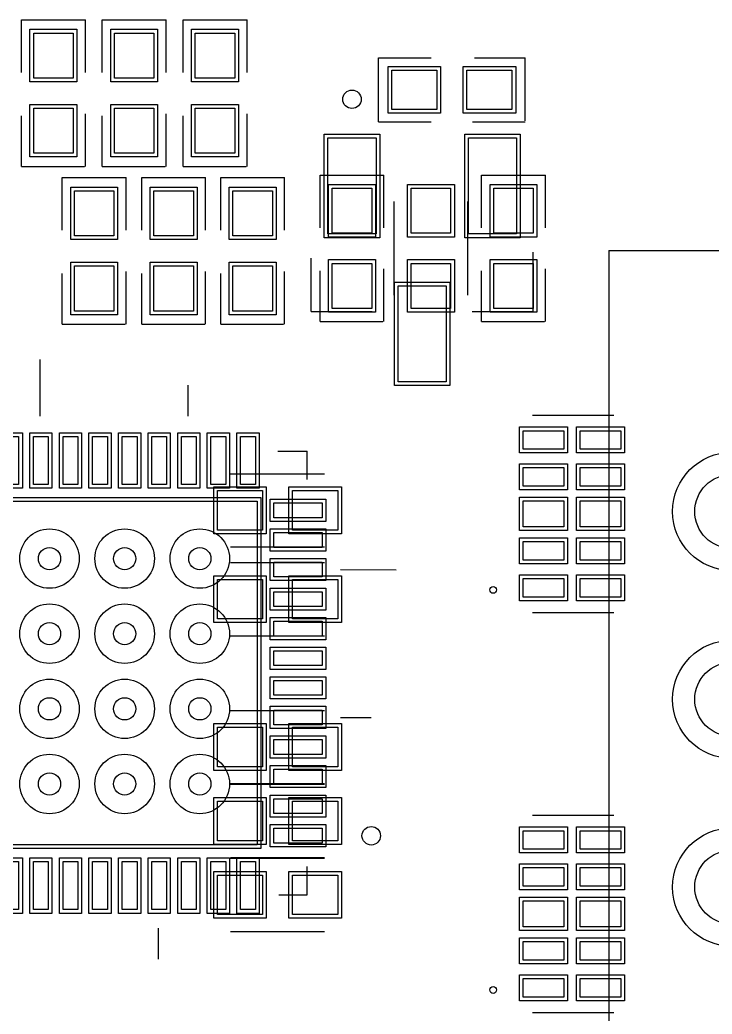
# Model space of a CAD drawing. Header units: inches. Extents: x -5 to 125, y -8 to 83.
# Drawn here: x 94.82 to 104.17, y 7.19 to 20.63 of the extents above; entities that cross this region are included whole.
import ezdxf

# ---------------------------------------------------------------- set-up
doc = ezdxf.new("R2010")
doc.units = ezdxf.units.IN
for name, color, linetype in [('Bottom Overlay', 54, 'Continuous'), ('Bottom Paste', 16, 'Continuous'), ('Bottom Solder', 6, 'Continuous'), ('Top Overlay', 2, 'Continuous'), ('Top Paste', 8, 'Continuous'), ('Top Solder', 216, 'Continuous')]:
    doc.layers.add(name, color=color, linetype=linetype)

# ---------------------------------------------------------------- blocks, each defined once
blk = doc.blocks.new('USON_10_B_91')
at = {"layer": 'Bottom Overlay'}
for p, q in [((-1.333, 0.533), (-1.333, -0.567)), ((1.333, 0.533), (1.333, -0.567))]:
    blk.add_line(p, q, dxfattribs=at)
blk.add_circle((-1.029, 1.067), 0.0458, dxfattribs=at)
at = {"layer": 'Bottom Paste'}
for p, q in [((-1.125, 0.11), (-1.125, 0.66)), ((-1.125, 0.66), (-0.875, 0.66)), ((-0.875, 0.66), (-0.875, 0.11)), ((-0.625, 0.11), (-0.625, 0.66)), ((-0.625, 0.66), (-0.375, 0.66)), ((-0.375, 0.66), (-0.375, 0.11)), ((-0.175, 0.11), (-0.175, 0.66)), ((-0.175, 0.66), (0.175, 0.66)), ((0.175, 0.66), (0.175, 0.11)), ((0.375, 0.11), (0.375, 0.66)), ((0.375, 0.66), (0.625, 0.66)), ((0.625, 0.66), (0.625, 0.11)), ((0.875, 0.11), (0.875, 0.66)), ((0.875, 0.66), (1.125, 0.66)), ((1.125, 0.66), (1.125, 0.11)), ((-0.875, 0.11), (-1.125, 0.11)), ((-0.375, 0.11), (-0.625, 0.11)), ((0.175, 0.11), (-0.175, 0.11)), ((0.625, 0.11), (0.375, 0.11)), ((1.125, 0.11), (0.875, 0.11)), ((-1.125, -0.66), (-1.125, -0.11)), ((-1.125, -0.11), (-0.875, -0.11)), ((-0.875, -0.11), (-0.875, -0.66)), ((-0.625, -0.66), (-0.625, -0.11)), ((-0.625, -0.11), (-0.375, -0.11)), ((-0.375, -0.11), (-0.375, -0.66)), ((-0.175, -0.66), (-0.175, -0.11)), ((-0.175, -0.11), (0.175, -0.11)), ((0.175, -0.11), (0.175, -0.66)), ((0.375, -0.66), (0.375, -0.11)), ((0.375, -0.11), (0.625, -0.11)), ((0.625, -0.11), (0.625, -0.66)), ((0.875, -0.66), (0.875, -0.11)), ((0.875, -0.11), (1.125, -0.11)), ((1.125, -0.11), (1.125, -0.66)), ((-0.875, -0.66), (-1.125, -0.66)), ((-0.375, -0.66), (-0.625, -0.66)), ((0.175, -0.66), (-0.175, -0.66)), ((0.625, -0.66), (0.375, -0.66)), ((1.125, -0.66), (0.875, -0.66))]:
    blk.add_line(p, q, dxfattribs=at)
at = {"layer": 'Bottom Solder'}
for p, q in [((-1.175, 0.06), (-1.175, 0.71)), ((-1.175, 0.71), (-0.825, 0.71)), ((-0.825, 0.71), (-0.825, 0.06)), ((-0.675, 0.06), (-0.675, 0.71)), ((-0.675, 0.71), (-0.325, 0.71)), ((-0.325, 0.71), (-0.325, 0.06)), ((-0.225, 0.06), (-0.225, 0.71)), ((-0.225, 0.71), (0.225, 0.71)), ((0.225, 0.71), (0.225, 0.06)), ((0.325, 0.06), (0.325, 0.71)), ((0.325, 0.71), (0.675, 0.71)), ((0.675, 0.71), (0.675, 0.06)), ((0.825, 0.06), (0.825, 0.71)), ((0.825, 0.71), (1.175, 0.71)), ((1.175, 0.71), (1.175, 0.06)), ((-0.825, 0.06), (-1.175, 0.06)), ((-0.325, 0.06), (-0.675, 0.06)), ((0.225, 0.06), (-0.225, 0.06)), ((0.675, 0.06), (0.325, 0.06)), ((1.175, 0.06), (0.825, 0.06)), ((-1.175, -0.71), (-1.175, -0.06)), ((-1.175, -0.06), (-0.825, -0.06)), ((-0.825, -0.06), (-0.825, -0.71)), ((-0.675, -0.71), (-0.675, -0.06)), ((-0.675, -0.06), (-0.325, -0.06)), ((-0.325, -0.06), (-0.325, -0.71)), ((-0.225, -0.71), (-0.225, -0.06)), ((-0.225, -0.06), (0.225, -0.06)), ((0.225, -0.06), (0.225, -0.71)), ((0.325, -0.71), (0.325, -0.06)), ((0.325, -0.06), (0.675, -0.06)), ((0.675, -0.06), (0.675, -0.71)), ((0.825, -0.71), (0.825, -0.06)), ((0.825, -0.06), (1.175, -0.06)), ((1.175, -0.06), (1.175, -0.71)), ((-0.825, -0.71), (-1.175, -0.71)), ((-0.325, -0.71), (-0.675, -0.71)), ((0.225, -0.71), (-0.225, -0.71)), ((0.675, -0.71), (0.325, -0.71)), ((1.175, -0.71), (0.825, -0.71))]:
    blk.add_line(p, q, dxfattribs=at)
blk = doc.blocks.new('USON_10_B_92')
at = {"layer": 'Bottom Overlay'}
for p, q in [((-1.333, 0.533), (-1.333, -0.567)), ((1.333, 0.533), (1.333, -0.567))]:
    blk.add_line(p, q, dxfattribs=at)
blk.add_circle((-1.029, 1.067), 0.0458, dxfattribs=at)
at = {"layer": 'Bottom Paste'}
for p, q in [((-1.125, 0.11), (-1.125, 0.66)), ((-1.125, 0.66), (-0.875, 0.66)), ((-0.875, 0.66), (-0.875, 0.11)), ((-0.625, 0.11), (-0.625, 0.66)), ((-0.625, 0.66), (-0.375, 0.66)), ((-0.375, 0.66), (-0.375, 0.11)), ((-0.175, 0.11), (-0.175, 0.66)), ((-0.175, 0.66), (0.175, 0.66)), ((0.175, 0.66), (0.175, 0.11)), ((0.375, 0.11), (0.375, 0.66)), ((0.375, 0.66), (0.625, 0.66)), ((0.625, 0.66), (0.625, 0.11)), ((0.875, 0.11), (0.875, 0.66)), ((0.875, 0.66), (1.125, 0.66)), ((1.125, 0.66), (1.125, 0.11)), ((-0.875, 0.11), (-1.125, 0.11)), ((-0.375, 0.11), (-0.625, 0.11)), ((0.175, 0.11), (-0.175, 0.11)), ((0.625, 0.11), (0.375, 0.11)), ((1.125, 0.11), (0.875, 0.11)), ((-1.125, -0.66), (-1.125, -0.11)), ((-1.125, -0.11), (-0.875, -0.11)), ((-0.875, -0.11), (-0.875, -0.66)), ((-0.625, -0.66), (-0.625, -0.11)), ((-0.625, -0.11), (-0.375, -0.11)), ((-0.375, -0.11), (-0.375, -0.66)), ((-0.175, -0.66), (-0.175, -0.11)), ((-0.175, -0.11), (0.175, -0.11)), ((0.175, -0.11), (0.175, -0.66)), ((0.375, -0.66), (0.375, -0.11)), ((0.375, -0.11), (0.625, -0.11)), ((0.625, -0.11), (0.625, -0.66)), ((0.875, -0.66), (0.875, -0.11)), ((0.875, -0.11), (1.125, -0.11)), ((1.125, -0.11), (1.125, -0.66)), ((-0.875, -0.66), (-1.125, -0.66)), ((-0.375, -0.66), (-0.625, -0.66)), ((0.175, -0.66), (-0.175, -0.66)), ((0.625, -0.66), (0.375, -0.66)), ((1.125, -0.66), (0.875, -0.66))]:
    blk.add_line(p, q, dxfattribs=at)
at = {"layer": 'Bottom Solder'}
for p, q in [((-1.175, 0.06), (-1.175, 0.71)), ((-1.175, 0.71), (-0.825, 0.71)), ((-0.825, 0.71), (-0.825, 0.06)), ((-0.675, 0.06), (-0.675, 0.71)), ((-0.675, 0.71), (-0.325, 0.71)), ((-0.325, 0.71), (-0.325, 0.06)), ((-0.225, 0.06), (-0.225, 0.71)), ((-0.225, 0.71), (0.225, 0.71)), ((0.225, 0.71), (0.225, 0.06)), ((0.325, 0.06), (0.325, 0.71)), ((0.325, 0.71), (0.675, 0.71)), ((0.675, 0.71), (0.675, 0.06)), ((0.825, 0.06), (0.825, 0.71)), ((0.825, 0.71), (1.175, 0.71)), ((1.175, 0.71), (1.175, 0.06)), ((-0.825, 0.06), (-1.175, 0.06)), ((-0.325, 0.06), (-0.675, 0.06)), ((0.225, 0.06), (-0.225, 0.06)), ((0.675, 0.06), (0.325, 0.06)), ((1.175, 0.06), (0.825, 0.06)), ((-1.175, -0.71), (-1.175, -0.06)), ((-1.175, -0.06), (-0.825, -0.06)), ((-0.825, -0.06), (-0.825, -0.71)), ((-0.675, -0.71), (-0.675, -0.06)), ((-0.675, -0.06), (-0.325, -0.06)), ((-0.325, -0.06), (-0.325, -0.71)), ((-0.225, -0.71), (-0.225, -0.06)), ((-0.225, -0.06), (0.225, -0.06)), ((0.225, -0.06), (0.225, -0.71)), ((0.325, -0.71), (0.325, -0.06)), ((0.325, -0.06), (0.675, -0.06)), ((0.675, -0.06), (0.675, -0.71)), ((0.825, -0.71), (0.825, -0.06)), ((0.825, -0.06), (1.175, -0.06)), ((1.175, -0.06), (1.175, -0.71)), ((-0.825, -0.71), (-1.175, -0.71)), ((-0.325, -0.71), (-0.675, -0.71)), ((0.225, -0.71), (-0.225, -0.71)), ((0.675, -0.71), (0.325, -0.71)), ((1.175, -0.71), (0.825, -0.71))]:
    blk.add_line(p, q, dxfattribs=at)
blk = doc.blocks.new('QFN48_0_4_6X6_PH1_0_93')
at = {"layer": 'Bottom Solder'}
for centre, radius in [((-1.549, 1.5), 0.402), ((-0.533, 1.5), 0.402), ((0.483, 1.5), 0.402), ((1.499, 1.5), 0.402), ((-1.549, 1.5), 0.15), ((-0.533, 1.5), 0.15), ((0.483, 1.5), 0.15), ((1.499, 1.5), 0.15), ((-1.549, 0.484), 0.402), ((-0.533, 0.484), 0.402), ((0.483, 0.484), 0.402), ((1.499, 0.484), 0.402), ((-1.549, 0.484), 0.15), ((-0.533, 0.484), 0.15), ((0.483, 0.484), 0.15), ((1.499, 0.484), 0.15), ((-1.549, -0.532), 0.402), ((-0.533, -0.532), 0.402), ((0.483, -0.532), 0.402), ((1.499, -0.532), 0.402), ((-1.549, -0.532), 0.15), ((-0.533, -0.532), 0.15), ((0.483, -0.532), 0.15), ((1.499, -0.532), 0.15), ((-1.549, -1.548), 0.402), ((-0.533, -1.548), 0.402), ((0.483, -1.548), 0.402), ((1.499, -1.548), 0.402), ((-1.549, -1.548), 0.15), ((-0.533, -1.548), 0.15), ((0.483, -1.548), 0.15), ((1.499, -1.548), 0.15)]:
    blk.add_circle(centre, radius, dxfattribs=at)
at = {"layer": 'Top Overlay'}
for p, q in [((1.01, 3.451), (1.003, 4.216)), ((-0.99, 3.868), (-0.99, 3.451)), ((-3, 3), (-3, 2.616)), ((-2.616, 3), (-3, 3)), ((3, 3), (2.578, 3)), ((3, 3), (3, 2.565)), ((3.866, 1.801), (3.45, 1.801)), ((-3.45, 0.601), (-3.866, 0.601)), ((4.229, -0.203), (3.45, -0.199)), ((-3.45, -1.399), (-4.204, -1.397)), ((3.866, -2.199), (3.45, -2.199)), ((-3, -2.616), (-3, -3)), ((3, -2.591), (3, -3)), ((-2.603, -3), (-3, -3)), ((3, -3), (2.603, -3)), ((-1.39, -3.475), (-1.39, -3.892)), ((0.61, -3.475), (0.61, -4.242))]:
    blk.add_line(p, q, dxfattribs=at)
blk.add_circle((-3.866, 2.201), 0.125, dxfattribs=at)
at = {"layer": 'Top Paste'}
for p, q in [((-2.3, 3.2), (-2.1, 3.2)), ((-2.3, 2.55), (-2.3, 3.2)), ((-2.1, 3.2), (-2.1, 2.55)), ((-1.9, 3.2), (-1.7, 3.2)), ((-1.9, 2.55), (-1.9, 3.2)), ((-1.7, 3.2), (-1.7, 2.55)), ((-1.5, 3.2), (-1.3, 3.2)), ((-1.5, 2.55), (-1.5, 3.2)), ((-1.3, 3.2), (-1.3, 2.55)), ((-1.1, 3.2), (-0.9, 3.2)), ((-1.1, 2.55), (-1.1, 3.2)), ((-0.9, 3.2), (-0.9, 2.55)), ((-0.7, 3.2), (-0.5, 3.2)), ((-0.7, 2.55), (-0.7, 3.2)), ((-0.5, 3.2), (-0.5, 2.55)), ((-0.3, 3.2), (-0.1, 3.2)), ((-0.3, 2.55), (-0.3, 3.2)), ((-0.1, 3.2), (-0.1, 2.55)), ((0.1, 3.2), (0.3, 3.2)), ((0.1, 2.55), (0.1, 3.2)), ((0.3, 3.2), (0.3, 2.55)), ((0.5, 3.2), (0.7, 3.2)), ((0.5, 2.55), (0.5, 3.2)), ((0.7, 3.2), (0.7, 2.55)), ((0.9, 3.2), (1.1, 3.2)), ((0.9, 2.55), (0.9, 3.2)), ((1.1, 3.2), (1.1, 2.55)), ((1.3, 3.2), (1.5, 3.2)), ((1.3, 2.55), (1.3, 3.2)), ((1.5, 3.2), (1.5, 2.55)), ((1.7, 3.2), (1.9, 3.2)), ((1.7, 2.55), (1.7, 3.2)), ((1.9, 3.2), (1.9, 2.55)), ((2.1, 3.2), (2.3, 3.2)), ((2.1, 2.55), (2.1, 3.2)), ((2.3, 3.2), (2.3, 2.55)), ((-2.1, 2.55), (-2.3, 2.55)), ((-1.7, 2.55), (-1.9, 2.55)), ((-1.3, 2.55), (-1.5, 2.55)), ((-0.9, 2.55), (-1.1, 2.55)), ((-0.5, 2.55), (-0.7, 2.55)), ((-0.1, 2.55), (-0.3, 2.55)), ((0.3, 2.55), (0.1, 2.55)), ((0.7, 2.55), (0.5, 2.55)), ((1.1, 2.55), (0.9, 2.55)), ((1.5, 2.55), (1.3, 2.55)), ((1.9, 2.55), (1.7, 2.55)), ((2.3, 2.55), (2.1, 2.55)), ((-3.201, 2.1), (-3.201, 2.3)), ((-3.201, 2.3), (-2.551, 2.3)), ((-2.551, 2.3), (-2.551, 2.1)), ((-2.325, 2.325), (2.325, 2.325)), ((-2.325, -2.325), (-2.325, 2.325)), ((2.325, 2.325), (2.325, -2.325)), ((2.551, 2.1), (2.551, 2.3)), ((2.551, 2.3), (3.201, 2.3)), ((3.201, 2.3), (3.201, 2.1)), ((-2.551, 2.1), (-3.201, 2.1)), ((3.201, 2.1), (2.551, 2.1)), ((-3.201, 1.7), (-3.201, 1.9)), ((-3.201, 1.9), (-2.551, 1.9)), ((-2.551, 1.9), (-2.551, 1.7)), ((2.551, 1.7), (2.551, 1.9)), ((2.551, 1.9), (3.201, 1.9)), ((3.201, 1.9), (3.201, 1.7)), ((-2.551, 1.7), (-3.201, 1.7)), ((3.201, 1.7), (2.551, 1.7)), ((-3.201, 1.3), (-3.201, 1.5)), ((-3.201, 1.5), (-2.551, 1.5)), ((-2.551, 1.5), (-2.551, 1.3)), ((2.551, 1.3), (2.551, 1.5)), ((2.551, 1.5), (3.201, 1.5)), ((3.201, 1.5), (3.201, 1.3)), ((-2.551, 1.3), (-3.201, 1.3)), ((3.201, 1.3), (2.551, 1.3)), ((-3.201, 0.9), (-3.201, 1.1)), ((-3.201, 1.1), (-2.551, 1.1)), ((-2.551, 1.1), (-2.551, 0.9)), ((2.551, 0.9), (2.551, 1.1)), ((2.551, 1.1), (3.201, 1.1)), ((3.201, 1.1), (3.201, 0.9)), ((-2.551, 0.9), (-3.201, 0.9)), ((3.201, 0.9), (2.551, 0.9)), ((-3.201, 0.5), (-3.201, 0.7)), ((-3.201, 0.7), (-2.551, 0.7)), ((-2.551, 0.7), (-2.551, 0.5)), ((2.551, 0.5), (2.551, 0.7)), ((2.551, 0.7), (3.201, 0.7)), ((3.201, 0.7), (3.201, 0.5)), ((-2.551, 0.5), (-3.201, 0.5)), ((3.201, 0.5), (2.551, 0.5)), ((-3.201, 0.1), (-3.201, 0.3)), ((-3.201, 0.3), (-2.551, 0.3)), ((-2.551, 0.3), (-2.551, 0.1)), ((2.551, 0.1), (2.551, 0.3)), ((2.551, 0.3), (3.201, 0.3)), ((3.201, 0.3), (3.201, 0.1)), ((-2.551, 0.1), (-3.201, 0.1)), ((3.201, 0.1), (2.551, 0.1)), ((-3.201, -0.3), (-3.201, -0.1)), ((-3.201, -0.1), (-2.551, -0.1)), ((-2.551, -0.1), (-2.551, -0.3)), ((2.551, -0.3), (2.551, -0.1)), ((2.551, -0.1), (3.201, -0.1)), ((3.201, -0.1), (3.201, -0.3)), ((-2.551, -0.3), (-3.201, -0.3)), ((3.201, -0.3), (2.551, -0.3)), ((-3.201, -0.7), (-3.201, -0.5)), ((-3.201, -0.5), (-2.551, -0.5)), ((-2.551, -0.5), (-2.551, -0.7)), ((2.551, -0.7), (2.551, -0.5)), ((2.551, -0.5), (3.201, -0.5)), ((3.201, -0.5), (3.201, -0.7)), ((-2.551, -0.7), (-3.201, -0.7)), ((3.201, -0.7), (2.551, -0.7)), ((-3.201, -1.1), (-3.201, -0.9)), ((-3.201, -0.9), (-2.551, -0.9)), ((-2.551, -0.9), (-2.551, -1.1)), ((2.551, -1.1), (2.551, -0.9)), ((2.551, -0.9), (3.201, -0.9)), ((3.201, -0.9), (3.201, -1.1)), ((-2.551, -1.1), (-3.201, -1.1)), ((3.201, -1.1), (2.551, -1.1)), ((-3.201, -1.5), (-3.201, -1.3)), ((-3.201, -1.3), (-2.551, -1.3)), ((-2.551, -1.3), (-2.551, -1.5)), ((2.551, -1.5), (2.551, -1.3)), ((2.551, -1.3), (3.201, -1.3)), ((3.201, -1.3), (3.201, -1.5)), ((-2.551, -1.5), (-3.201, -1.5)), ((3.201, -1.5), (2.551, -1.5)), ((-3.201, -1.9), (-3.201, -1.7)), ((-3.201, -1.7), (-2.551, -1.7)), ((-2.551, -1.7), (-2.551, -1.9)), ((2.551, -1.9), (2.551, -1.7)), ((2.551, -1.7), (3.201, -1.7)), ((3.201, -1.7), (3.201, -1.9)), ((-2.551, -1.9), (-3.201, -1.9)), ((3.201, -1.9), (2.551, -1.9)), ((-3.201, -2.3), (-3.201, -2.1)), ((-3.201, -2.1), (-2.551, -2.1)), ((-2.551, -2.1), (-2.551, -2.3)), ((2.551, -2.3), (2.551, -2.1)), ((2.551, -2.1), (3.201, -2.1)), ((3.201, -2.1), (3.201, -2.3)), ((-2.551, -2.3), (-3.201, -2.3)), ((2.325, -2.325), (-2.325, -2.325)), ((3.201, -2.3), (2.551, -2.3)), ((-2.3, -2.55), (-2.1, -2.55)), ((-2.3, -3.2), (-2.3, -2.55)), ((-2.1, -2.55), (-2.1, -3.2)), ((-1.9, -2.55), (-1.7, -2.55)), ((-1.9, -3.2), (-1.9, -2.55)), ((-1.7, -2.55), (-1.7, -3.2)), ((-1.5, -2.55), (-1.3, -2.55)), ((-1.5, -3.2), (-1.5, -2.55)), ((-1.3, -2.55), (-1.3, -3.2)), ((-1.1, -2.55), (-0.9, -2.55)), ((-1.1, -3.2), (-1.1, -2.55)), ((-0.9, -2.55), (-0.9, -3.2)), ((-0.7, -2.55), (-0.5, -2.55)), ((-0.7, -3.2), (-0.7, -2.55)), ((-0.5, -2.55), (-0.5, -3.2)), ((-0.3, -2.55), (-0.1, -2.55)), ((-0.3, -3.2), (-0.3, -2.55)), ((-0.1, -2.55), (-0.1, -3.2)), ((0.1, -2.55), (0.3, -2.55)), ((0.1, -3.2), (0.1, -2.55)), ((0.3, -2.55), (0.3, -3.2)), ((0.5, -2.55), (0.7, -2.55)), ((0.5, -3.2), (0.5, -2.55)), ((0.7, -2.55), (0.7, -3.2)), ((0.9, -2.55), (1.1, -2.55)), ((0.9, -3.2), (0.9, -2.55)), ((1.1, -2.55), (1.1, -3.2)), ((1.3, -2.55), (1.5, -2.55)), ((1.3, -3.2), (1.3, -2.55)), ((1.5, -2.55), (1.5, -3.2)), ((1.7, -2.55), (1.9, -2.55)), ((1.7, -3.2), (1.7, -2.55)), ((1.9, -2.55), (1.9, -3.2)), ((2.1, -2.55), (2.3, -2.55)), ((2.1, -3.2), (2.1, -2.55)), ((2.3, -2.55), (2.3, -3.2)), ((-2.1, -3.2), (-2.3, -3.2)), ((-1.7, -3.2), (-1.9, -3.2)), ((-1.3, -3.2), (-1.5, -3.2)), ((-0.9, -3.2), (-1.1, -3.2)), ((-0.5, -3.2), (-0.7, -3.2)), ((-0.1, -3.2), (-0.3, -3.2)), ((0.3, -3.2), (0.1, -3.2)), ((0.7, -3.2), (0.5, -3.2)), ((1.1, -3.2), (0.9, -3.2)), ((1.5, -3.2), (1.3, -3.2)), ((1.9, -3.2), (1.7, -3.2)), ((2.3, -3.2), (2.1, -3.2))]:
    blk.add_line(p, q, dxfattribs=at)
at = {"layer": 'Top Solder'}
for p, q in [((-2.35, 3.25), (-2.05, 3.25)), ((-2.35, 2.5), (-2.35, 3.25)), ((-2.05, 3.25), (-2.05, 2.5)), ((-1.95, 3.25), (-1.65, 3.25)), ((-1.95, 2.5), (-1.95, 3.25)), ((-1.65, 3.25), (-1.65, 2.5)), ((-1.55, 3.25), (-1.25, 3.25)), ((-1.55, 2.5), (-1.55, 3.25)), ((-1.25, 3.25), (-1.25, 2.5)), ((-1.15, 3.25), (-0.85, 3.25)), ((-1.15, 2.5), (-1.15, 3.25)), ((-0.85, 3.25), (-0.85, 2.5)), ((-0.75, 3.25), (-0.45, 3.25)), ((-0.75, 2.5), (-0.75, 3.25)), ((-0.45, 3.25), (-0.45, 2.5)), ((-0.35, 3.25), (-0.05, 3.25)), ((-0.35, 2.5), (-0.35, 3.25)), ((-0.05, 3.25), (-0.05, 2.5)), ((0.05, 3.25), (0.35, 3.25)), ((0.05, 2.5), (0.05, 3.25)), ((0.35, 3.25), (0.35, 2.5)), ((0.45, 3.25), (0.75, 3.25)), ((0.45, 2.5), (0.45, 3.25)), ((0.75, 3.25), (0.75, 2.5)), ((0.85, 3.25), (1.15, 3.25)), ((0.85, 2.5), (0.85, 3.25)), ((1.15, 3.25), (1.15, 2.5)), ((1.25, 3.25), (1.55, 3.25)), ((1.25, 2.5), (1.25, 3.25)), ((1.55, 3.25), (1.55, 2.5)), ((1.65, 3.25), (1.95, 3.25)), ((1.65, 2.5), (1.65, 3.25)), ((1.95, 3.25), (1.95, 2.5)), ((2.05, 3.25), (2.35, 3.25)), ((2.05, 2.5), (2.05, 3.25)), ((2.35, 3.25), (2.35, 2.5)), ((-2.05, 2.5), (-2.35, 2.5)), ((-1.65, 2.5), (-1.95, 2.5)), ((-1.25, 2.5), (-1.55, 2.5)), ((-0.85, 2.5), (-1.15, 2.5)), ((-0.45, 2.5), (-0.75, 2.5)), ((-0.05, 2.5), (-0.35, 2.5)), ((0.35, 2.5), (0.05, 2.5)), ((0.75, 2.5), (0.45, 2.5)), ((1.15, 2.5), (0.85, 2.5)), ((1.55, 2.5), (1.25, 2.5)), ((1.95, 2.5), (1.65, 2.5)), ((2.35, 2.5), (2.05, 2.5)), ((-3.251, 2.05), (-3.251, 2.35)), ((-3.251, 2.35), (-2.501, 2.35)), ((-2.501, 2.35), (-2.501, 2.05)), ((-2.375, 2.375), (2.375, 2.375)), ((-2.375, -2.375), (-2.375, 2.375)), ((2.375, 2.375), (2.375, -2.375)), ((2.501, 2.05), (2.501, 2.35)), ((2.501, 2.35), (3.251, 2.35)), ((3.251, 2.35), (3.251, 2.05)), ((-2.501, 2.05), (-3.251, 2.05)), ((3.251, 2.05), (2.501, 2.05)), ((-3.251, 1.65), (-3.251, 1.95)), ((-3.251, 1.95), (-2.501, 1.95)), ((-2.501, 1.95), (-2.501, 1.65)), ((2.501, 1.65), (2.501, 1.95)), ((2.501, 1.95), (3.251, 1.95)), ((3.251, 1.95), (3.251, 1.65)), ((-2.501, 1.65), (-3.251, 1.65)), ((3.251, 1.65), (2.501, 1.65)), ((-3.251, 1.25), (-3.251, 1.55)), ((-3.251, 1.55), (-2.501, 1.55)), ((-2.501, 1.55), (-2.501, 1.25)), ((2.501, 1.25), (2.501, 1.55)), ((2.501, 1.55), (3.251, 1.55)), ((3.251, 1.55), (3.251, 1.25)), ((-2.501, 1.25), (-3.251, 1.25)), ((3.251, 1.25), (2.501, 1.25)), ((-3.251, 0.85), (-3.251, 1.15)), ((-3.251, 1.15), (-2.501, 1.15)), ((-2.501, 1.15), (-2.501, 0.85)), ((2.501, 0.85), (2.501, 1.15)), ((2.501, 1.15), (3.251, 1.15)), ((3.251, 1.15), (3.251, 0.85)), ((-2.501, 0.85), (-3.251, 0.85)), ((3.251, 0.85), (2.501, 0.85)), ((-3.251, 0.45), (-3.251, 0.75)), ((-3.251, 0.75), (-2.501, 0.75)), ((-2.501, 0.75), (-2.501, 0.45)), ((2.501, 0.45), (2.501, 0.75)), ((2.501, 0.75), (3.251, 0.75)), ((3.251, 0.75), (3.251, 0.45)), ((-2.501, 0.45), (-3.251, 0.45)), ((3.251, 0.45), (2.501, 0.45)), ((-3.251, 0.05), (-3.251, 0.35)), ((-3.251, 0.35), (-2.501, 0.35)), ((-2.501, 0.35), (-2.501, 0.05)), ((2.501, 0.05), (2.501, 0.35)), ((2.501, 0.35), (3.251, 0.35)), ((3.251, 0.35), (3.251, 0.05)), ((-2.501, 0.05), (-3.251, 0.05)), ((3.251, 0.05), (2.501, 0.05)), ((-3.251, -0.35), (-3.251, -0.05)), ((-3.251, -0.05), (-2.501, -0.05)), ((-2.501, -0.05), (-2.501, -0.35)), ((2.501, -0.35), (2.501, -0.05)), ((2.501, -0.05), (3.251, -0.05)), ((3.251, -0.05), (3.251, -0.35)), ((-2.501, -0.35), (-3.251, -0.35)), ((3.251, -0.35), (2.501, -0.35)), ((-3.251, -0.75), (-3.251, -0.45)), ((-3.251, -0.45), (-2.501, -0.45)), ((-2.501, -0.45), (-2.501, -0.75)), ((2.501, -0.75), (2.501, -0.45)), ((2.501, -0.45), (3.251, -0.45)), ((3.251, -0.45), (3.251, -0.75)), ((-2.501, -0.75), (-3.251, -0.75)), ((3.251, -0.75), (2.501, -0.75)), ((-3.251, -1.15), (-3.251, -0.85)), ((-3.251, -0.85), (-2.501, -0.85)), ((-2.501, -0.85), (-2.501, -1.15)), ((2.501, -1.15), (2.501, -0.85)), ((2.501, -0.85), (3.251, -0.85)), ((3.251, -0.85), (3.251, -1.15)), ((-2.501, -1.15), (-3.251, -1.15)), ((3.251, -1.15), (2.501, -1.15)), ((-3.251, -1.55), (-3.251, -1.25)), ((-3.251, -1.25), (-2.501, -1.25)), ((-2.501, -1.25), (-2.501, -1.55)), ((2.501, -1.55), (2.501, -1.25)), ((2.501, -1.25), (3.251, -1.25)), ((3.251, -1.25), (3.251, -1.55)), ((-2.501, -1.55), (-3.251, -1.55)), ((3.251, -1.55), (2.501, -1.55)), ((-3.251, -1.95), (-3.251, -1.65)), ((-3.251, -1.65), (-2.501, -1.65)), ((-2.501, -1.65), (-2.501, -1.95)), ((2.501, -1.95), (2.501, -1.65)), ((2.501, -1.65), (3.251, -1.65)), ((3.251, -1.65), (3.251, -1.95)), ((-2.501, -1.95), (-3.251, -1.95)), ((3.251, -1.95), (2.501, -1.95)), ((-3.251, -2.35), (-3.251, -2.05)), ((-3.251, -2.05), (-2.501, -2.05)), ((-2.501, -2.05), (-2.501, -2.35)), ((2.501, -2.35), (2.501, -2.05)), ((2.501, -2.05), (3.251, -2.05)), ((3.251, -2.05), (3.251, -2.35)), ((-2.501, -2.35), (-3.251, -2.35)), ((2.375, -2.375), (-2.375, -2.375)), ((3.251, -2.35), (2.501, -2.35)), ((-2.35, -2.5), (-2.05, -2.5)), ((-2.35, -3.25), (-2.35, -2.5)), ((-2.05, -2.5), (-2.05, -3.25)), ((-1.95, -2.5), (-1.65, -2.5)), ((-1.95, -3.25), (-1.95, -2.5)), ((-1.65, -2.5), (-1.65, -3.25)), ((-1.55, -2.5), (-1.25, -2.5)), ((-1.55, -3.25), (-1.55, -2.5)), ((-1.25, -2.5), (-1.25, -3.25)), ((-1.15, -2.5), (-0.85, -2.5)), ((-1.15, -3.25), (-1.15, -2.5)), ((-0.85, -2.5), (-0.85, -3.25)), ((-0.75, -2.5), (-0.45, -2.5)), ((-0.75, -3.25), (-0.75, -2.5)), ((-0.45, -2.5), (-0.45, -3.25)), ((-0.35, -2.5), (-0.05, -2.5)), ((-0.35, -3.25), (-0.35, -2.5)), ((-0.05, -2.5), (-0.05, -3.25)), ((0.05, -2.5), (0.35, -2.5)), ((0.05, -3.25), (0.05, -2.5)), ((0.35, -2.5), (0.35, -3.25)), ((0.45, -2.5), (0.75, -2.5)), ((0.45, -3.25), (0.45, -2.5)), ((0.75, -2.5), (0.75, -3.25)), ((0.85, -2.5), (1.15, -2.5)), ((0.85, -3.25), (0.85, -2.5)), ((1.15, -2.5), (1.15, -3.25)), ((1.25, -2.5), (1.55, -2.5)), ((1.25, -3.25), (1.25, -2.5)), ((1.55, -2.5), (1.55, -3.25)), ((1.65, -2.5), (1.95, -2.5)), ((1.65, -3.25), (1.65, -2.5)), ((1.95, -2.5), (1.95, -3.25)), ((2.05, -2.5), (2.35, -2.5)), ((2.05, -3.25), (2.05, -2.5)), ((2.35, -2.5), (2.35, -3.25)), ((-2.05, -3.25), (-2.35, -3.25)), ((-1.65, -3.25), (-1.95, -3.25)), ((-1.25, -3.25), (-1.55, -3.25)), ((-0.85, -3.25), (-1.15, -3.25)), ((-0.45, -3.25), (-0.75, -3.25)), ((-0.05, -3.25), (-0.35, -3.25)), ((0.35, -3.25), (0.05, -3.25)), ((0.75, -3.25), (0.45, -3.25)), ((1.15, -3.25), (0.85, -3.25)), ((1.55, -3.25), (1.25, -3.25)), ((1.95, -3.25), (1.65, -3.25)), ((2.35, -3.25), (2.05, -3.25))]:
    blk.add_line(p, q, dxfattribs=at)
for centre, radius in [((-1.549, 1.5), 0.402), ((-0.533, 1.5), 0.402), ((0.483, 1.5), 0.402), ((1.499, 1.5), 0.402), ((-1.549, 1.5), 0.15), ((-0.533, 1.5), 0.15), ((0.483, 1.5), 0.15), ((1.499, 1.5), 0.15), ((-1.549, 0.484), 0.402), ((-0.533, 0.484), 0.402), ((0.483, 0.484), 0.402), ((1.499, 0.484), 0.402), ((-1.549, 0.484), 0.15), ((-0.533, 0.484), 0.15), ((0.483, 0.484), 0.15), ((1.499, 0.484), 0.15), ((-1.549, -0.532), 0.402), ((-0.533, -0.532), 0.402), ((0.483, -0.532), 0.402), ((1.499, -0.532), 0.402), ((-1.549, -0.532), 0.15), ((-0.533, -0.532), 0.15), ((0.483, -0.532), 0.15), ((1.499, -0.532), 0.15), ((-1.549, -1.548), 0.402), ((-0.533, -1.548), 0.402), ((0.483, -1.548), 0.402), ((1.499, -1.548), 0.402), ((-1.549, -1.548), 0.15), ((-0.533, -1.548), 0.15), ((0.483, -1.548), 0.15), ((1.499, -1.548), 0.15)]:
    blk.add_circle(centre, radius, dxfattribs=at)
blk = doc.blocks.new('0402R_B_182')
at = {"layer": 'Bottom Overlay'}
for p, q in [((-0.991, 0.432), (-0.279, 0.432)), ((-0.991, -0.432), (-0.991, 0.432)), ((0.305, 0.432), (0.991, 0.432)), ((0.991, -0.419), (0.991, 0.432)), ((-0.991, -0.432), (-0.279, -0.432)), ((0.279, -0.432), (0.991, -0.432))]:
    blk.add_line(p, q, dxfattribs=at)
at = {"layer": 'Bottom Paste'}
for p, q in [((-0.813, -0.267), (-0.813, 0.267)), ((-0.813, 0.267), (-0.203, 0.267)), ((-0.203, 0.267), (-0.203, -0.267)), ((0.203, -0.267), (0.203, 0.267)), ((0.203, 0.267), (0.813, 0.267)), ((0.813, 0.267), (0.813, -0.267)), ((-0.203, -0.267), (-0.813, -0.267)), ((0.813, -0.267), (0.203, -0.267))]:
    blk.add_line(p, q, dxfattribs=at)
at = {"layer": 'Bottom Solder'}
for p, q in [((-0.863, -0.317), (-0.863, 0.317)), ((-0.863, 0.317), (-0.153, 0.317)), ((-0.153, 0.317), (-0.153, -0.317)), ((0.153, -0.317), (0.153, 0.317)), ((0.153, 0.317), (0.863, 0.317)), ((0.863, 0.317), (0.863, -0.317)), ((-0.153, -0.317), (-0.863, -0.317)), ((0.863, -0.317), (0.153, -0.317))]:
    blk.add_line(p, q, dxfattribs=at)
blk = doc.blocks.new('0402R_187')
at = {"layer": 'Top Overlay'}
for p, q in [((-0.279, 0.432), (-0.991, 0.432)), ((-0.991, -0.432), (-0.991, 0.432)), ((0.991, 0.432), (0.279, 0.432)), ((0.991, -0.432), (0.991, 0.419)), ((-0.279, -0.432), (-0.991, -0.432)), ((0.991, -0.432), (0.305, -0.432))]:
    blk.add_line(p, q, dxfattribs=at)
at = {"layer": 'Top Paste'}
for p, q in [((-0.813, -0.267), (-0.813, 0.267)), ((-0.813, 0.267), (-0.203, 0.267)), ((-0.203, 0.267), (-0.203, -0.267)), ((0.203, -0.267), (0.203, 0.267)), ((0.203, 0.267), (0.813, 0.267)), ((0.813, 0.267), (0.813, -0.267)), ((-0.203, -0.267), (-0.813, -0.267)), ((0.813, -0.267), (0.203, -0.267))]:
    blk.add_line(p, q, dxfattribs=at)
at = {"layer": 'Top Solder'}
for p, q in [((-0.863, -0.317), (-0.863, 0.317)), ((-0.863, 0.317), (-0.153, 0.317)), ((-0.153, 0.317), (-0.153, -0.317)), ((0.153, -0.317), (0.153, 0.317)), ((0.153, 0.317), (0.863, 0.317)), ((0.863, 0.317), (0.863, -0.317)), ((-0.153, -0.317), (-0.863, -0.317)), ((0.863, -0.317), (0.153, -0.317))]:
    blk.add_line(p, q, dxfattribs=at)
blk = doc.blocks.new('0402R_189')
at = {"layer": 'Top Overlay'}
for p, q in [((-0.279, 0.432), (-0.991, 0.432)), ((-0.991, -0.432), (-0.991, 0.432)), ((0.991, 0.432), (0.279, 0.432)), ((0.991, -0.432), (0.991, 0.419)), ((-0.279, -0.432), (-0.991, -0.432)), ((0.991, -0.432), (0.305, -0.432))]:
    blk.add_line(p, q, dxfattribs=at)
at = {"layer": 'Top Paste'}
for p, q in [((-0.813, -0.267), (-0.813, 0.267)), ((-0.813, 0.267), (-0.203, 0.267)), ((-0.203, 0.267), (-0.203, -0.267)), ((0.203, -0.267), (0.203, 0.267)), ((0.203, 0.267), (0.813, 0.267)), ((0.813, 0.267), (0.813, -0.267)), ((-0.203, -0.267), (-0.813, -0.267)), ((0.813, -0.267), (0.203, -0.267))]:
    blk.add_line(p, q, dxfattribs=at)
at = {"layer": 'Top Solder'}
for p, q in [((-0.863, -0.317), (-0.863, 0.317)), ((-0.863, 0.317), (-0.153, 0.317)), ((-0.153, 0.317), (-0.153, -0.317)), ((0.153, -0.317), (0.153, 0.317)), ((0.153, 0.317), (0.863, 0.317)), ((0.863, 0.317), (0.863, -0.317)), ((-0.153, -0.317), (-0.863, -0.317)), ((0.863, -0.317), (0.153, -0.317))]:
    blk.add_line(p, q, dxfattribs=at)
blk = doc.blocks.new('0402R_200')
at = {"layer": 'Top Overlay'}
for p, q in [((-0.279, 0.432), (-0.991, 0.432)), ((-0.991, -0.432), (-0.991, 0.432)), ((0.991, 0.432), (0.279, 0.432)), ((0.991, -0.432), (0.991, 0.419)), ((-0.279, -0.432), (-0.991, -0.432)), ((0.991, -0.432), (0.305, -0.432))]:
    blk.add_line(p, q, dxfattribs=at)
at = {"layer": 'Top Paste'}
for p, q in [((-0.813, -0.267), (-0.813, 0.267)), ((-0.813, 0.267), (-0.203, 0.267)), ((-0.203, 0.267), (-0.203, -0.267)), ((0.203, -0.267), (0.203, 0.267)), ((0.203, 0.267), (0.813, 0.267)), ((0.813, 0.267), (0.813, -0.267)), ((-0.203, -0.267), (-0.813, -0.267)), ((0.813, -0.267), (0.203, -0.267))]:
    blk.add_line(p, q, dxfattribs=at)
at = {"layer": 'Top Solder'}
for p, q in [((-0.863, -0.317), (-0.863, 0.317)), ((-0.863, 0.317), (-0.153, 0.317)), ((-0.153, 0.317), (-0.153, -0.317)), ((0.153, -0.317), (0.153, 0.317)), ((0.153, 0.317), (0.863, 0.317)), ((0.863, 0.317), (0.863, -0.317)), ((-0.153, -0.317), (-0.863, -0.317)), ((0.863, -0.317), (0.153, -0.317))]:
    blk.add_line(p, q, dxfattribs=at)
blk = doc.blocks.new('0402R_202')
at = {"layer": 'Top Overlay'}
for p, q in [((-0.279, 0.432), (-0.991, 0.432)), ((-0.991, -0.432), (-0.991, 0.432)), ((0.991, 0.432), (0.279, 0.432)), ((0.991, -0.432), (0.991, 0.419)), ((-0.279, -0.432), (-0.991, -0.432)), ((0.991, -0.432), (0.305, -0.432))]:
    blk.add_line(p, q, dxfattribs=at)
at = {"layer": 'Top Paste'}
for p, q in [((-0.813, -0.267), (-0.813, 0.267)), ((-0.813, 0.267), (-0.203, 0.267)), ((-0.203, 0.267), (-0.203, -0.267)), ((0.203, -0.267), (0.203, 0.267)), ((0.203, 0.267), (0.813, 0.267)), ((0.813, 0.267), (0.813, -0.267)), ((-0.203, -0.267), (-0.813, -0.267)), ((0.813, -0.267), (0.203, -0.267))]:
    blk.add_line(p, q, dxfattribs=at)
at = {"layer": 'Top Solder'}
for p, q in [((-0.863, -0.317), (-0.863, 0.317)), ((-0.863, 0.317), (-0.153, 0.317)), ((-0.153, 0.317), (-0.153, -0.317)), ((0.153, -0.317), (0.153, 0.317)), ((0.153, 0.317), (0.863, 0.317)), ((0.863, 0.317), (0.863, -0.317)), ((-0.153, -0.317), (-0.863, -0.317)), ((0.863, -0.317), (0.153, -0.317))]:
    blk.add_line(p, q, dxfattribs=at)
blk = doc.blocks.new('0402R_204')
at = {"layer": 'Top Overlay'}
for p, q in [((-0.279, 0.432), (-0.991, 0.432)), ((-0.991, -0.432), (-0.991, 0.432)), ((0.991, 0.432), (0.279, 0.432)), ((0.991, -0.432), (0.991, 0.419)), ((-0.279, -0.432), (-0.991, -0.432)), ((0.991, -0.432), (0.305, -0.432))]:
    blk.add_line(p, q, dxfattribs=at)
at = {"layer": 'Top Paste'}
for p, q in [((-0.813, -0.267), (-0.813, 0.267)), ((-0.813, 0.267), (-0.203, 0.267)), ((-0.203, 0.267), (-0.203, -0.267)), ((0.203, -0.267), (0.203, 0.267)), ((0.203, 0.267), (0.813, 0.267)), ((0.813, 0.267), (0.813, -0.267)), ((-0.203, -0.267), (-0.813, -0.267)), ((0.813, -0.267), (0.203, -0.267))]:
    blk.add_line(p, q, dxfattribs=at)
at = {"layer": 'Top Solder'}
for p, q in [((-0.863, -0.317), (-0.863, 0.317)), ((-0.863, 0.317), (-0.153, 0.317)), ((-0.153, 0.317), (-0.153, -0.317)), ((0.153, -0.317), (0.153, 0.317)), ((0.153, 0.317), (0.863, 0.317)), ((0.863, 0.317), (0.863, -0.317)), ((-0.153, -0.317), (-0.863, -0.317)), ((0.863, -0.317), (0.153, -0.317))]:
    blk.add_line(p, q, dxfattribs=at)
blk = doc.blocks.new('0402R_206')
at = {"layer": 'Top Overlay'}
for p, q in [((-0.279, 0.432), (-0.991, 0.432)), ((-0.991, -0.432), (-0.991, 0.432)), ((0.991, 0.432), (0.279, 0.432)), ((0.991, -0.432), (0.991, 0.419)), ((-0.279, -0.432), (-0.991, -0.432)), ((0.991, -0.432), (0.305, -0.432))]:
    blk.add_line(p, q, dxfattribs=at)
at = {"layer": 'Top Paste'}
for p, q in [((-0.813, -0.267), (-0.813, 0.267)), ((-0.813, 0.267), (-0.203, 0.267)), ((-0.203, 0.267), (-0.203, -0.267)), ((0.203, -0.267), (0.203, 0.267)), ((0.203, 0.267), (0.813, 0.267)), ((0.813, 0.267), (0.813, -0.267)), ((-0.203, -0.267), (-0.813, -0.267)), ((0.813, -0.267), (0.203, -0.267))]:
    blk.add_line(p, q, dxfattribs=at)
at = {"layer": 'Top Solder'}
for p, q in [((-0.863, -0.317), (-0.863, 0.317)), ((-0.863, 0.317), (-0.153, 0.317)), ((-0.153, 0.317), (-0.153, -0.317)), ((0.153, -0.317), (0.153, 0.317)), ((0.153, 0.317), (0.863, 0.317)), ((0.863, 0.317), (0.863, -0.317)), ((-0.153, -0.317), (-0.863, -0.317)), ((0.863, -0.317), (0.153, -0.317))]:
    blk.add_line(p, q, dxfattribs=at)
blk = doc.blocks.new('0402R_207')
at = {"layer": 'Top Overlay'}
for p, q in [((-0.279, 0.432), (-0.991, 0.432)), ((-0.991, -0.432), (-0.991, 0.432)), ((0.991, 0.432), (0.279, 0.432)), ((0.991, -0.432), (0.991, 0.419)), ((-0.279, -0.432), (-0.991, -0.432)), ((0.991, -0.432), (0.305, -0.432))]:
    blk.add_line(p, q, dxfattribs=at)
at = {"layer": 'Top Paste'}
for p, q in [((-0.813, -0.267), (-0.813, 0.267)), ((-0.813, 0.267), (-0.203, 0.267)), ((-0.203, 0.267), (-0.203, -0.267)), ((0.203, -0.267), (0.203, 0.267)), ((0.203, 0.267), (0.813, 0.267)), ((0.813, 0.267), (0.813, -0.267)), ((-0.203, -0.267), (-0.813, -0.267)), ((0.813, -0.267), (0.203, -0.267))]:
    blk.add_line(p, q, dxfattribs=at)
at = {"layer": 'Top Solder'}
for p, q in [((-0.863, -0.317), (-0.863, 0.317)), ((-0.863, 0.317), (-0.153, 0.317)), ((-0.153, 0.317), (-0.153, -0.317)), ((0.153, -0.317), (0.153, 0.317)), ((0.153, 0.317), (0.863, 0.317)), ((0.863, 0.317), (0.863, -0.317)), ((-0.153, -0.317), (-0.863, -0.317)), ((0.863, -0.317), (0.153, -0.317))]:
    blk.add_line(p, q, dxfattribs=at)
blk = doc.blocks.new('0402R_208')
at = {"layer": 'Top Overlay'}
for p, q in [((-0.279, 0.432), (-0.991, 0.432)), ((-0.991, -0.432), (-0.991, 0.432)), ((0.991, 0.432), (0.279, 0.432)), ((0.991, -0.432), (0.991, 0.419)), ((-0.279, -0.432), (-0.991, -0.432)), ((0.991, -0.432), (0.305, -0.432))]:
    blk.add_line(p, q, dxfattribs=at)
at = {"layer": 'Top Paste'}
for p, q in [((-0.813, -0.267), (-0.813, 0.267)), ((-0.813, 0.267), (-0.203, 0.267)), ((-0.203, 0.267), (-0.203, -0.267)), ((0.203, -0.267), (0.203, 0.267)), ((0.203, 0.267), (0.813, 0.267)), ((0.813, 0.267), (0.813, -0.267)), ((-0.203, -0.267), (-0.813, -0.267)), ((0.813, -0.267), (0.203, -0.267))]:
    blk.add_line(p, q, dxfattribs=at)
at = {"layer": 'Top Solder'}
for p, q in [((-0.863, -0.317), (-0.863, 0.317)), ((-0.863, 0.317), (-0.153, 0.317)), ((-0.153, 0.317), (-0.153, -0.317)), ((0.153, -0.317), (0.153, 0.317)), ((0.153, 0.317), (0.863, 0.317)), ((0.863, 0.317), (0.863, -0.317)), ((-0.153, -0.317), (-0.863, -0.317)), ((0.863, -0.317), (0.153, -0.317))]:
    blk.add_line(p, q, dxfattribs=at)
blk = doc.blocks.new('SOT_233_W_B_262')
at = {"layer": 'Bottom Overlay'}
for p, q in [((0.7, 1.5), (-0.102, 1.5)), ((0.7, 0.675), (0.7, 1.5)), ((0.7, -1.5), (0.7, -0.675)), ((0.7, -1.5), (-0.025, -1.5))]:
    blk.add_line(p, q, dxfattribs=at)
blk.add_circle((-2.172, -0.95), 0.125, dxfattribs=at)
at = {"layer": 'Bottom Paste'}
for p, q in [((-1.65, 0.625), (-1.65, 1.275)), ((-1.65, 1.275), (-0.35, 1.275)), ((-0.35, 1.275), (-0.35, 0.625)), ((-0.35, 0.625), (-1.65, 0.625)), ((0.35, -0.325), (0.35, 0.325)), ((0.35, 0.325), (1.65, 0.325)), ((1.65, 0.325), (1.65, -0.325)), ((1.65, -0.325), (0.35, -0.325)), ((-1.65, -1.275), (-1.65, -0.625)), ((-1.65, -0.625), (-0.35, -0.625)), ((-0.35, -0.625), (-0.35, -1.275)), ((-0.35, -1.275), (-1.65, -1.275))]:
    blk.add_line(p, q, dxfattribs=at)
at = {"layer": 'Bottom Solder'}
for p, q in [((-1.7, 0.575), (-1.7, 1.325)), ((-1.7, 1.325), (-0.3, 1.325)), ((-0.3, 1.325), (-0.3, 0.575)), ((-0.3, 0.575), (-1.7, 0.575)), ((0.3, -0.375), (0.3, 0.375)), ((0.3, 0.375), (1.7, 0.375)), ((1.7, 0.375), (1.7, -0.375)), ((1.7, -0.375), (0.3, -0.375)), ((-1.7, -1.325), (-1.7, -0.575)), ((-1.7, -0.575), (-0.3, -0.575)), ((-0.3, -0.575), (-0.3, -1.325)), ((-0.3, -1.325), (-1.7, -1.325))]:
    blk.add_line(p, q, dxfattribs=at)
blk = doc.blocks.new('RJ45_G_______278')
at = {"layer": 'Bottom Solder'}
for centre, radius in [((-4.445, -6.35), 0.8), ((-1.905, -6.35), 0.8), ((0.635, -6.35), 0.8), ((-4.445, -6.35), 0.5), ((-1.905, -6.35), 0.5), ((0.635, -6.35), 0.5)]:
    blk.add_circle(centre, radius, dxfattribs=at)
at = {"layer": 'Top Overlay'}
for q in [(-7.975, -1.984), (7.975, -8.01)]:
    blk.add_line((-7.975, -8.01), q, dxfattribs=at)
at = {"layer": 'Top Solder'}
for centre, radius in [((-4.445, -6.35), 0.8), ((-1.905, -6.35), 0.8), ((0.635, -6.35), 0.8), ((-4.445, -6.35), 0.5), ((-1.905, -6.35), 0.5), ((0.635, -6.35), 0.5)]:
    blk.add_circle(centre, radius, dxfattribs=at)
blk = doc.blocks.new('0402C_427')
at = {"layer": 'Top Overlay'}
for p, q in [((-0.635, 0.495), (0.635, 0.495)), ((0.635, -0.495), (-0.635, -0.495))]:
    blk.add_line(p, q, dxfattribs=at)
at = {"layer": 'Top Paste'}
for p, q in [((-0.813, -0.267), (-0.813, 0.267)), ((-0.813, 0.267), (-0.203, 0.267)), ((-0.203, 0.267), (-0.203, -0.267)), ((0.203, -0.267), (0.203, 0.267)), ((0.203, 0.267), (0.813, 0.267)), ((0.813, 0.267), (0.813, -0.267)), ((-0.203, -0.267), (-0.813, -0.267)), ((0.813, -0.267), (0.203, -0.267))]:
    blk.add_line(p, q, dxfattribs=at)
at = {"layer": 'Top Solder'}
for p, q in [((-0.863, -0.317), (-0.863, 0.317)), ((-0.863, 0.317), (-0.153, 0.317)), ((-0.153, 0.317), (-0.153, -0.317)), ((0.153, -0.317), (0.153, 0.317)), ((0.153, 0.317), (0.863, 0.317)), ((0.863, 0.317), (0.863, -0.317)), ((-0.153, -0.317), (-0.863, -0.317)), ((0.863, -0.317), (0.153, -0.317))]:
    blk.add_line(p, q, dxfattribs=at)
blk = doc.blocks.new('0402C_B_428')
at = {"layer": 'Bottom Overlay'}
for p, q in [((-0.635, 0.495), (0.635, 0.495)), ((-0.635, -0.495), (0.635, -0.495))]:
    blk.add_line(p, q, dxfattribs=at)
at = {"layer": 'Bottom Paste'}
for p, q in [((-0.813, -0.267), (-0.813, 0.267)), ((-0.813, 0.267), (-0.203, 0.267)), ((-0.203, 0.267), (-0.203, -0.267)), ((0.203, -0.267), (0.203, 0.267)), ((0.203, 0.267), (0.813, 0.267)), ((0.813, 0.267), (0.813, -0.267)), ((-0.203, -0.267), (-0.813, -0.267)), ((0.813, -0.267), (0.203, -0.267))]:
    blk.add_line(p, q, dxfattribs=at)
at = {"layer": 'Bottom Solder'}
for p, q in [((-0.863, -0.317), (-0.863, 0.317)), ((-0.863, 0.317), (-0.153, 0.317)), ((-0.153, 0.317), (-0.153, -0.317)), ((0.153, -0.317), (0.153, 0.317)), ((0.153, 0.317), (0.863, 0.317)), ((0.863, 0.317), (0.863, -0.317)), ((-0.153, -0.317), (-0.863, -0.317)), ((0.863, -0.317), (0.153, -0.317))]:
    blk.add_line(p, q, dxfattribs=at)
blk = doc.blocks.new('0402C_B_429')
at = {"layer": 'Bottom Overlay'}
for p, q in [((-0.635, 0.495), (0.635, 0.495)), ((-0.635, -0.495), (0.635, -0.495))]:
    blk.add_line(p, q, dxfattribs=at)
at = {"layer": 'Bottom Paste'}
for p, q in [((-0.813, -0.267), (-0.813, 0.267)), ((-0.813, 0.267), (-0.203, 0.267)), ((-0.203, 0.267), (-0.203, -0.267)), ((0.203, -0.267), (0.203, 0.267)), ((0.203, 0.267), (0.813, 0.267)), ((0.813, 0.267), (0.813, -0.267)), ((-0.203, -0.267), (-0.813, -0.267)), ((0.813, -0.267), (0.203, -0.267))]:
    blk.add_line(p, q, dxfattribs=at)
at = {"layer": 'Bottom Solder'}
for p, q in [((-0.863, -0.317), (-0.863, 0.317)), ((-0.863, 0.317), (-0.153, 0.317)), ((-0.153, 0.317), (-0.153, -0.317)), ((0.153, -0.317), (0.153, 0.317)), ((0.153, 0.317), (0.863, 0.317)), ((0.863, 0.317), (0.863, -0.317)), ((-0.153, -0.317), (-0.863, -0.317)), ((0.863, -0.317), (0.153, -0.317))]:
    blk.add_line(p, q, dxfattribs=at)
blk = doc.blocks.new('0402C_B_430')
at = {"layer": 'Bottom Overlay'}
for p, q in [((-0.635, 0.495), (0.635, 0.495)), ((-0.635, -0.495), (0.635, -0.495))]:
    blk.add_line(p, q, dxfattribs=at)
at = {"layer": 'Bottom Paste'}
for p, q in [((-0.813, -0.267), (-0.813, 0.267)), ((-0.813, 0.267), (-0.203, 0.267)), ((-0.203, 0.267), (-0.203, -0.267)), ((0.203, -0.267), (0.203, 0.267)), ((0.203, 0.267), (0.813, 0.267)), ((0.813, 0.267), (0.813, -0.267)), ((-0.203, -0.267), (-0.813, -0.267)), ((0.813, -0.267), (0.203, -0.267))]:
    blk.add_line(p, q, dxfattribs=at)
at = {"layer": 'Bottom Solder'}
for p, q in [((-0.863, -0.317), (-0.863, 0.317)), ((-0.863, 0.317), (-0.153, 0.317)), ((-0.153, 0.317), (-0.153, -0.317)), ((0.153, -0.317), (0.153, 0.317)), ((0.153, 0.317), (0.863, 0.317)), ((0.863, 0.317), (0.863, -0.317)), ((-0.153, -0.317), (-0.863, -0.317)), ((0.863, -0.317), (0.153, -0.317))]:
    blk.add_line(p, q, dxfattribs=at)
blk = doc.blocks.new('0402C_B_435')
at = {"layer": 'Bottom Overlay'}
for p, q in [((-0.635, 0.495), (0.635, 0.495)), ((-0.635, -0.495), (0.635, -0.495))]:
    blk.add_line(p, q, dxfattribs=at)
at = {"layer": 'Bottom Paste'}
for p, q in [((-0.813, -0.267), (-0.813, 0.267)), ((-0.813, 0.267), (-0.203, 0.267)), ((-0.203, 0.267), (-0.203, -0.267)), ((0.203, -0.267), (0.203, 0.267)), ((0.203, 0.267), (0.813, 0.267)), ((0.813, 0.267), (0.813, -0.267)), ((-0.203, -0.267), (-0.813, -0.267)), ((0.813, -0.267), (0.203, -0.267))]:
    blk.add_line(p, q, dxfattribs=at)
at = {"layer": 'Bottom Solder'}
for p, q in [((-0.863, -0.317), (-0.863, 0.317)), ((-0.863, 0.317), (-0.153, 0.317)), ((-0.153, 0.317), (-0.153, -0.317)), ((0.153, -0.317), (0.153, 0.317)), ((0.153, 0.317), (0.863, 0.317)), ((0.863, 0.317), (0.863, -0.317)), ((-0.153, -0.317), (-0.863, -0.317)), ((0.863, -0.317), (0.153, -0.317))]:
    blk.add_line(p, q, dxfattribs=at)
blk = doc.blocks.new('0402C_B_436')
at = {"layer": 'Bottom Overlay'}
for p, q in [((-0.635, 0.495), (0.635, 0.495)), ((-0.635, -0.495), (0.635, -0.495))]:
    blk.add_line(p, q, dxfattribs=at)
at = {"layer": 'Bottom Paste'}
for p, q in [((-0.813, -0.267), (-0.813, 0.267)), ((-0.813, 0.267), (-0.203, 0.267)), ((-0.203, 0.267), (-0.203, -0.267)), ((0.203, -0.267), (0.203, 0.267)), ((0.203, 0.267), (0.813, 0.267)), ((0.813, 0.267), (0.813, -0.267)), ((-0.203, -0.267), (-0.813, -0.267)), ((0.813, -0.267), (0.203, -0.267))]:
    blk.add_line(p, q, dxfattribs=at)
at = {"layer": 'Bottom Solder'}
for p, q in [((-0.863, -0.317), (-0.863, 0.317)), ((-0.863, 0.317), (-0.153, 0.317)), ((-0.153, 0.317), (-0.153, -0.317)), ((0.153, -0.317), (0.153, 0.317)), ((0.153, 0.317), (0.863, 0.317)), ((0.863, 0.317), (0.863, -0.317)), ((-0.153, -0.317), (-0.863, -0.317)), ((0.863, -0.317), (0.153, -0.317))]:
    blk.add_line(p, q, dxfattribs=at)

msp = doc.modelspace()

# ---------------------------------------------------------------- block references
for name, p, rotation in [('0402R_200', (95.27, 19.643), 270), ('0402R_204', (96.362, 19.643), 270), ('0402R_207', (97.455, 19.643), 270), ('SOT_233_W_B_262', (100.256, 17.388), 270), ('RJ45_G_______278', (110.79, 9.54), 270), ('0402R_202', (95.821, 17.509), 270), ('0402R_206', (96.896, 17.509), 270), ('0402R_208', (97.963, 17.509), 270), ('0402R_187', (99.306, 17.544), 270), ('0402R_189', (101.49, 17.544), 270), ('0402C_427', (100.373, 17.544), 270), ('QFN48_0_4_6X6_PH1_0_93', (95.7, 11.8), 180), ('USON_10_B_91', (102.281, 13.953), 90), ('USON_10_B_92', (102.281, 8.543), 90)]:
    msp.add_blockref(name, p, dxfattribs=dict(rotation=rotation))
for name, p in [('0402R_B_182', (100.656, 19.688)), ('0402C_B_435', (98.3, 14)), ('0402C_B_430', (98.3, 12.8)), ('0402C_B_428', (98.3, 10.8)), ('0402C_B_436', (98.3, 9.8)), ('0402C_B_429', (98.3, 8.8))]:
    msp.add_blockref(name, p)

doc.saveas('drawing.dxf')
